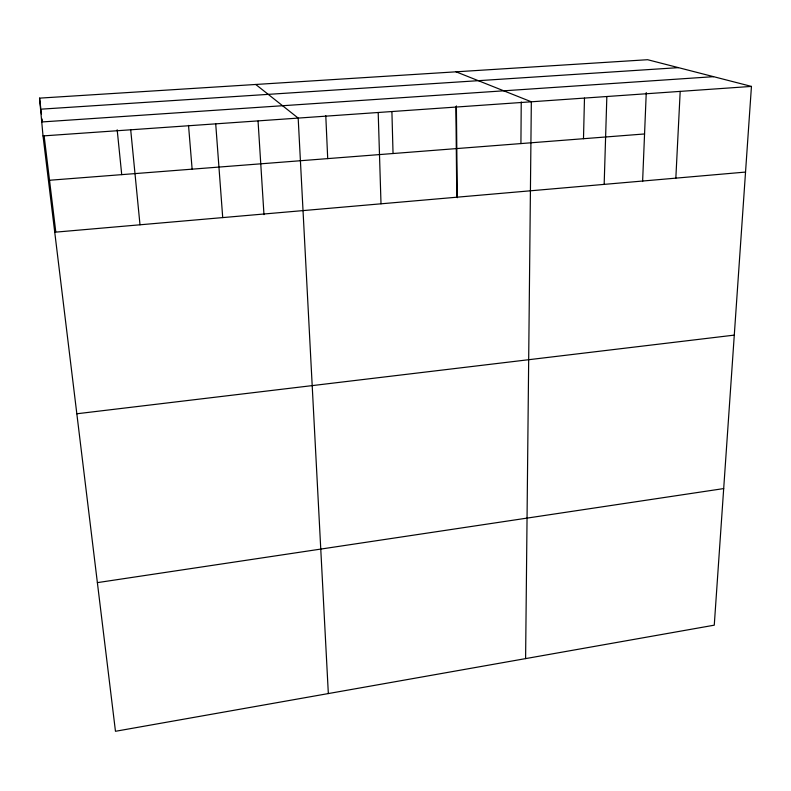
<?xml version="1.0" encoding="UTF-8"?>
<svg xmlns="http://www.w3.org/2000/svg" width="791" height="791" viewBox="0 0 791 791"><rect width="100%" height="100%" fill="white"/><g stroke="black" fill="none" stroke-linecap="round" stroke-linejoin="round"><path stroke-width="1.19" d="M520.923 143.576L521.239 101.95M525.6 658.606L531.334 101.792L456.051 71.813M583.491 138.712L584.48 98.094M604.166 184.382L606.845 96.512M642.608 181.544L646.257 92.567M675.84 178.133L680.191 91.39M751.45 86.407L714.263 625.177L115.466 731.289L43.021 135.923L39.55 98.133L647.611 59.711L751.45 86.407L43.021 135.923M97.382 582.631L723.696 488.581M76.836 413.772L734.285 335.117M54.737 232.218L745.537 172.072M49.517 180.259L644.566 133.956M41.745 121.962L713.571 76.668M40.568 109.198L678.451 67.64M255.74 84.469L298.177 118.086L328.334 693.569M39.55 98.133L40.737 107.942M41.033 110.394L41.488 114.072M42.081 118.976L42.378 121.428M44.158 136.131L55.746 231.595M117.177 129.813L121.725 174.643M130.703 129.803L139.997 224.792M188.525 125.383L192.124 169.165M215.716 123.851L222.716 217.594M258.054 121.092L263.976 214.638M325.783 115.704L327.711 158.615M378.197 112.5L381.005 203.811M391.911 111.65L393.038 153.523M456.387 105.925L457.287 197.73M455.883 107.062L456.773 197.216"/></g></svg>
